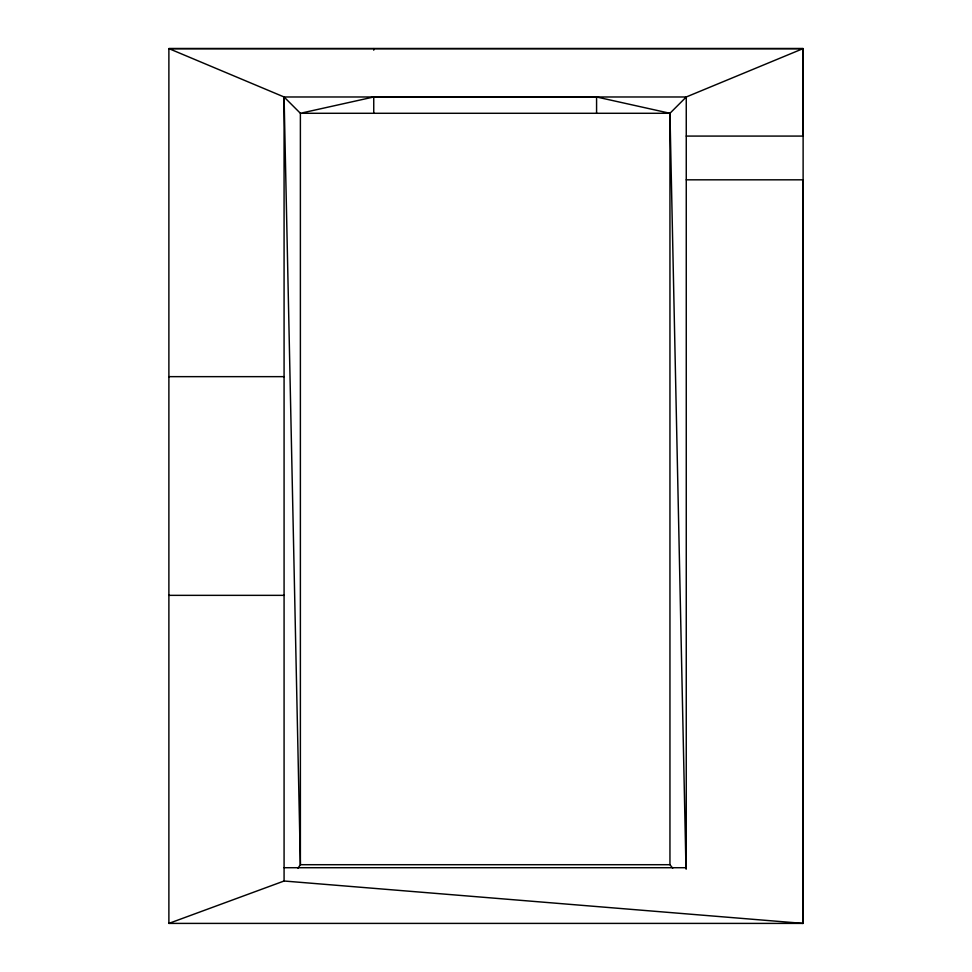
<?xml version="1.0" encoding="UTF-8"?>
<svg xmlns="http://www.w3.org/2000/svg" width="972" height="972" viewBox="0 0 972 972"><rect width="100%" height="100%" fill="white"/><g stroke="black" fill="none" stroke-linecap="round" stroke-linejoin="round"><path stroke-width="1.46" d="M686.256 179.82L803.115 179.82L803.115 923.4L168.885 923.4L168.885 48.6L803.115 48.6L803.115 136.08L686.256 136.08M297.979 868.203L300.384 864.703L300.384 113.287L284.079 96.981L168.885 48.6L803.115 48.6L803.115 923.4L284.079 881.009L168.885 923.4M685.989 868.871L669.951 113.287L596.577 96.981L373.746 96.981L300.384 113.287L669.951 113.287L686.256 96.981L803.115 48.6M284.079 881.009L284.079 96.981L686.256 96.981L686.256 868.883M168.885 376.65L284.079 376.65M168.885 595.35L284.079 595.35M672.709 868.203L669.951 864.703L300.384 864.703L284.079 96.981M284.079 867.717L686.256 867.717M373.746 48.6L373.746 50.167M669.951 113.287L669.951 864.703M596.577 96.981L596.577 113.287M373.746 96.738L373.746 113.287"/></g></svg>
